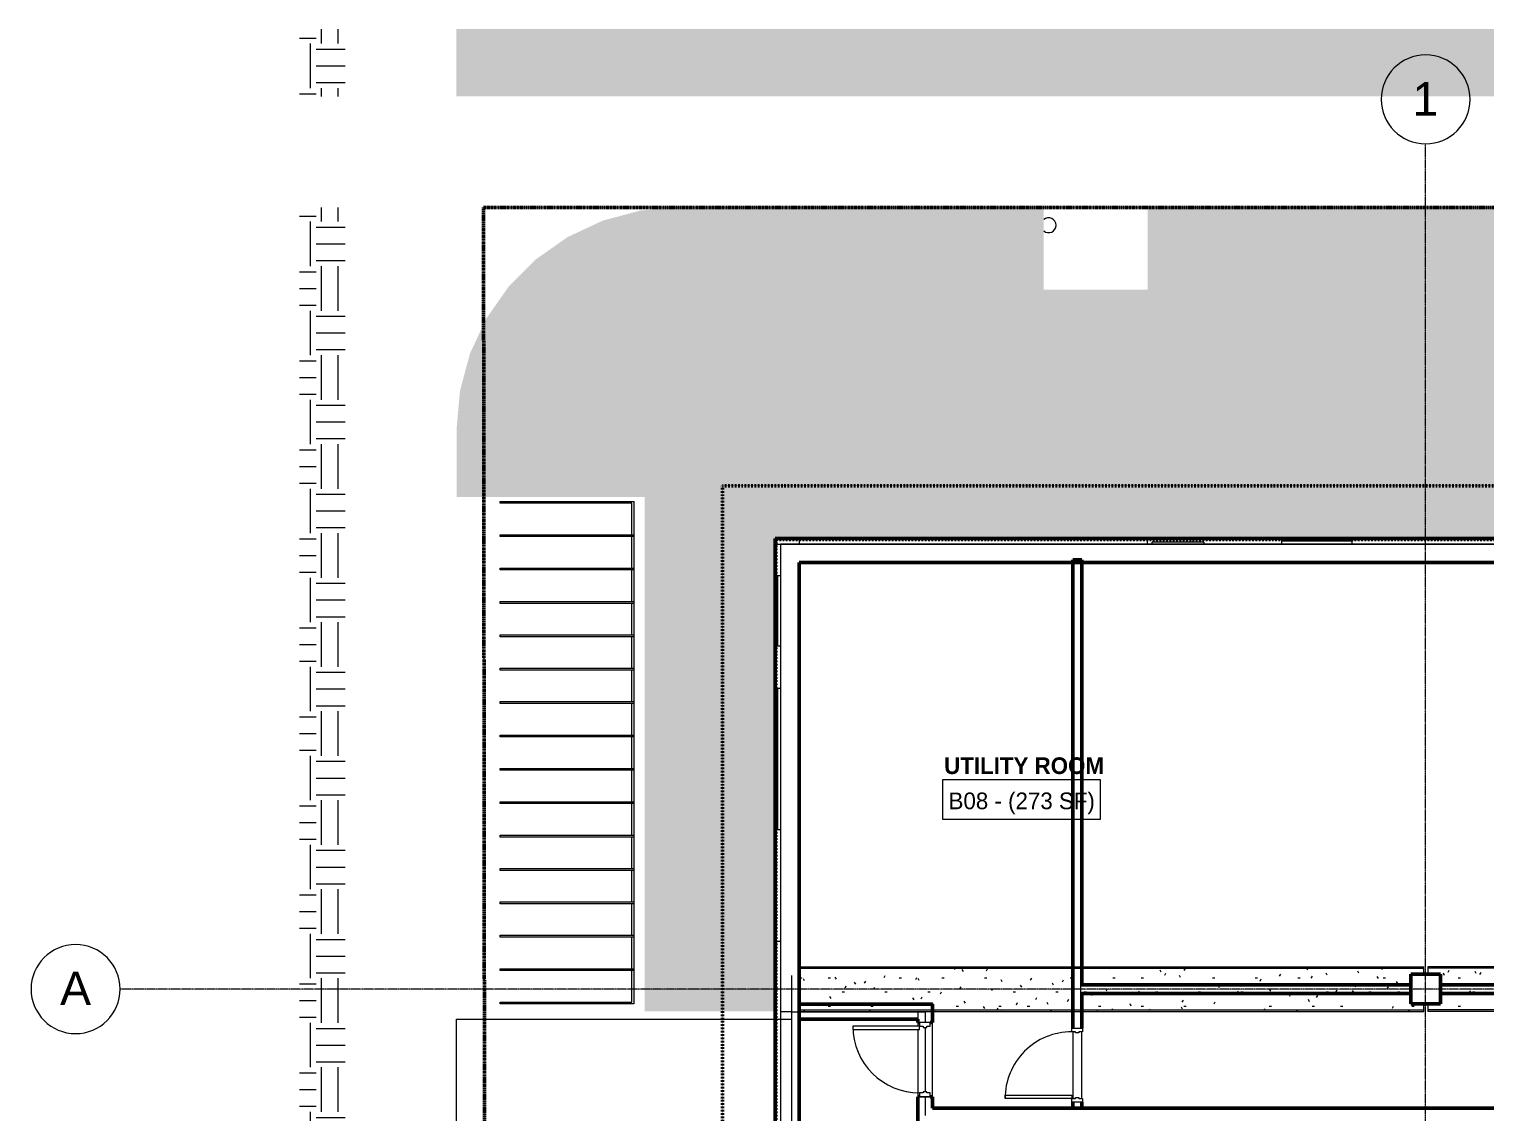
# Model space of a CAD drawing. Header units: inches. Extents: x -4235 to -464, y 9706 to 12365.
# Drawn here: x -4235 to -3449, y 11781 to 12365 of the extents above; entities that cross this region are included whole.
import ezdxf

# ---------------------------------------------------------------- set-up
doc = ezdxf.new("R2010")
doc.units = ezdxf.units.IN
doc.header["$MEASUREMENT"] = 0
for name, pattern in [('Dash 1_16_', [0.125, 0.0625, -0.0625]), ('Double Dash 3_8_', [1, 0.375, -0.125, 0.125, -0.125, 0.125, -0.125]), ('Grid Line 1_2_', [0.875, 0.5, -0.125, 0.125, -0.125])]:
    doc.linetypes.add(name, pattern=pattern)
for name, color, linetype, lineweight in [('0-1', 7, 'Continuous', 5), ('0-2', 250, 'Continuous', 50), ('0-3', 7, 'Continuous', 9), ('A-AREA-IDEN', 2, 'Continuous', 9), ('A-DOOR-1', 90, 'Continuous', 20), ('A-DOOR-2', 7, 'Continuous', 9), ('A-DOOR-FRAM-1', 90, 'Continuous', 20), ('A-FLOR-1', 254, 'Continuous', 9), ('A-FLOR-5', 192, 'Continuous', 9), ('A-GENM-1', 7, 'Continuous', 9), ('A-WALL', 113, 'Continuous', 13), ('A-WALL-1', 10, 'Continuous', 13), ('A-WALL-2', 250, 'Continuous', 50), ('A-WALL-3', 50, 'Continuous', 9), ('A-WALL-4', 254, 'Continuous', 9), ('A-WALL-5', 7, 'Continuous', 9), ('A-WALL-6', 113, 'Continuous', 9), ('C-PROP-LINE', 91, 'Double Dash 3_8_', 50), ('C-PROP-LINE-1', 91, 'Dash 1_16_', 50), ('C-TOPO-1', 9, 'Continuous', 9), ('E-LITE-EQPM', 33, 'Continuous', 9), ('I-WALL-1', 250, 'Continuous', 50), ('I-WALL-2', 7, 'Continuous', 9), ('I-WALL-3', 50, 'Continuous', 9), ('S-BEAM', 12, 'Continuous', 9), ('S-BEAM-1', 9, 'Continuous', 9), ('S-COLS', 52, 'Continuous', 9), ('S-COLS-1', 52, 'Continuous', 50), ('S-FNDN-5', 32, 'Continuous', 50), ('S-FNDN-6', 32, 'Continuous', 9), ('S-GRID-1', 1, 'Grid Line 1_2_', 9), ('S-GRID-IDEN', 1, 'Continuous', 9)]:
    doc.layers.add(name, color=color, linetype=linetype, lineweight=lineweight)
doc.styles.add('Arial', font='arial.ttf', dxfattribs={"height": 18})
doc.styles.add('Century Gothic', font='ufonts.com_century-gothic.ttf', dxfattribs={"height": 9})
doc.styles.add('Century Gothic_B', font='GOTHICB.TTF', dxfattribs={"height": 9})
pattern_1 = [(0, (0, 0), (24, 24), [24, -24]), (0, (0, 9), (24, 24), [24, -24]), (0, (0, 18), (24, 24), [24, -24]), (90, (3, 21), (-24, 24), [24, -24]), (90, (12, 21), (-24, 24), [24, -24]), (90, (21, 21), (-24, 24), [24, -24])]

# ---------------------------------------------------------------- blocks, each defined once
blk = doc.blocks.new('Parking_Stall_Multiple - BIKE PARKING-1367944-BACKGROUND - RCP - BASEMENT FLOOR')
at = {"layer": 'A-GENM-1'}
for p, q in [((0, -19), (0, 0)), ((0, 0), (72, 0)), ((72, 0), (72, -1)), ((72, -1), (1, -1)), ((1, -1), (1, -18)), ((0, -37), (0, -18)), ((0, -18), (72, -18)), ((72, -19), (0, -19)), ((1, -18), (72, -18)), ((72, -19), (1, -19)), ((1, -19), (1, -36)), ((72, -18), (72, -19)), ((72, -18), (72, -19)), ((0, -55), (0, -36)), ((0, -36), (72, -36)), ((72, -37), (0, -37)), ((1, -36), (72, -36)), ((72, -37), (1, -37)), ((1, -37), (1, -54)), ((72, -36), (72, -37)), ((72, -36), (72, -37)), ((0, -73), (0, -54)), ((0, -54), (72, -54)), ((1, -54), (72, -54)), ((72, -54), (72, -55)), ((72, -54), (72, -55)), ((72, -55), (0, -55)), ((72, -55), (1, -55)), ((1, -55), (1, -72)), ((0, -91), (0, -72)), ((0, -72), (72, -72)), ((72, -73), (0, -73)), ((1, -72), (72, -72)), ((72, -73), (1, -73)), ((1, -73), (1, -90)), ((72, -72), (72, -73)), ((72, -72), (72, -73)), ((0, -109), (0, -90)), ((0, -90), (72, -90)), ((72, -91), (0, -91)), ((1, -90), (72, -90)), ((72, -91), (1, -91)), ((1, -91), (1, -108)), ((72, -90), (72, -91)), ((72, -90), (72, -91)), ((0, -127), (0, -108)), ((0, -108), (72, -108)), ((72, -109), (0, -109)), ((1, -108), (72, -108)), ((72, -109), (1, -109)), ((1, -109), (1, -126)), ((72, -108), (72, -109)), ((72, -108), (72, -109)), ((0, -145), (0, -126)), ((0, -126), (72, -126)), ((72, -127), (0, -127)), ((1, -126), (72, -126)), ((72, -127), (1, -127)), ((1, -127), (1, -144)), ((72, -126), (72, -127)), ((72, -126), (72, -127)), ((0, -163), (0, -144)), ((0, -144), (72, -144)), ((72, -145), (0, -145)), ((1, -144), (72, -144)), ((72, -145), (1, -145)), ((1, -145), (1, -162)), ((72, -144), (72, -145)), ((72, -144), (72, -145)), ((0, -181), (0, -162)), ((0, -162), (72, -162)), ((72, -163), (0, -163)), ((1, -162), (72, -162)), ((72, -163), (1, -163)), ((1, -163), (1, -180)), ((72, -162), (72, -163)), ((72, -162), (72, -163)), ((0, -199), (0, -180)), ((0, -180), (72, -180)), ((1, -180), (72, -180)), ((72, -180), (72, -181)), ((72, -180), (72, -181)), ((72, -181), (0, -181)), ((72, -181), (1, -181)), ((1, -181), (1, -198)), ((0, -217), (0, -198)), ((0, -198), (72, -198)), ((72, -199), (0, -199)), ((1, -198), (72, -198)), ((72, -199), (1, -199)), ((1, -199), (1, -216)), ((72, -198), (72, -199)), ((72, -198), (72, -199)), ((0, -235), (0, -216)), ((0, -216), (72, -216)), ((72, -217), (0, -217)), ((1, -216), (72, -216)), ((72, -217), (1, -217)), ((1, -217), (1, -234)), ((72, -216), (72, -217)), ((72, -216), (72, -217)), ((0, -253), (0, -234)), ((0, -234), (72, -234)), ((72, -235), (0, -235)), ((1, -234), (72, -234)), ((72, -235), (1, -235)), ((1, -235), (1, -252)), ((72, -234), (72, -235)), ((72, -234), (72, -235)), ((0, -271), (0, -252)), ((0, -252), (72, -252)), ((72, -253), (0, -253)), ((1, -252), (72, -252)), ((72, -253), (1, -253)), ((1, -253), (1, -270)), ((72, -252), (72, -253)), ((72, -252), (72, -253)), ((72, -271), (0, -271)), ((1, -270), (72, -270)), ((72, -270), (72, -271))]:
    blk.add_line(p, q, dxfattribs=at)
blk = doc.blocks.new('CTR  - Topography_rvt-1-BACKGROUND - RCP - BASEMENT FLOOR')
at = {"layer": 'C-TOPO-1'}
h = blk.add_hatch(dxfattribs=at)
h.set_pattern_fill('FP_1', color=256, style=0, pattern_type=2)
h.set_pattern_definition(pattern_1)
h.paths.add_polyline_path([(-4064.23, 12328.59), (-4064.23, 12364.84), (-4088.96, 12364.84), (-4088.96, 12328.59), (-4082.35, 12328.59)], flags=0)
h = blk.add_hatch(dxfattribs=at)
h.set_pattern_fill('FP_1', color=256, style=0, pattern_type=2)
h.set_pattern_definition(pattern_1)
h.paths.add_polyline_path([(-2626.02, 12328.59), (-552.82, 12328.59), (-552.82, 12364.84), (-4004.23, 12364.84), (-4004.23, 12328.59), (-2743.48, 12328.59)], flags=0)
h = blk.add_hatch(dxfattribs=at)
h.set_pattern_fill('FP_1', color=256, style=0, pattern_type=2)
h.set_pattern_definition(pattern_1)
h.paths.add_polyline_path([(-4088.96, 11771.36), (-4064.23, 11771.36), (-4064.23, 12268.59), (-4088.96, 12268.59), (-4088.96, 11771.81)], flags=0)
h = blk.add_hatch(dxfattribs=at)
h.set_pattern_fill('FP_1', color=256, style=0, pattern_type=2)
h.set_pattern_definition(pattern_1)
h.paths.add_polyline_path([(-1126.56, 9706.2), (-501.03, 9706.2), (-501.03, 12268.83), (-1943.32, 12268.83), (-1943.32, 12141.44), (-1999.32, 12141.44), (-1999.32, 12268.83), (-2304.95, 12268.83), (-2304.95, 12224.44), (-2360.95, 12224.44), (-2360.95, 12268.83), (-2632.32, 12268.83), (-2632.32, 12224.44), (-2716.32, 12224.44), (-2716.32, 12268.83), (-3088.32, 12268.83), (-3088.32, 12224.44), (-3144.32, 12224.44), (-3144.32, 12268.83), (-3631.32, 12268.83), (-3631.32, 12224.44), (-3687.32, 12224.44), (-3687.32, 12268.83), (-3884.17, 12268.83), (-3905.01, 12267.01), (-3925.21, 12261.6), (-3944.17, 12252.76), (-3961.3, 12240.76), (-3976.09, 12225.97), (-3988.09, 12208.83), (-3996.93, 12189.88), (-4002.34, 12169.67), (-4004.17, 12148.83), (-4004.17, 12112.59), (-3902.72, 12112.59), (-3902.72, 11835.24), (-3832.32, 11835.24), (-3832.32, 12090.19), (-3144.32, 12090.19), (-3144.32, 12159.19), (-3088.32, 12159.19), (-3088.32, 12219.19), (-2716.32, 12219.19), (-2716.32, 12159.19), (-2632.32, 12159.19), (-2632.32, 12090.19), (-1940.32, 12090.19), (-1940.32, 12087.19), (-626.72, 12087.19), (-626.72, 9891.19), (-1055.4, 9891.19), (-1055.67, 9890.92), (-1109.44, 9835.81), (-1136.83, 9817.85), (-1154.94, 9809.4), (-1246.44, 9776.62), (-1265.55, 9776.62), (-1324.87, 9744.17), (-1349.58, 9737.55), (-1404.58, 9715.77), (-1455.99, 9712.98), (-1466.92, 9706.2), (-1144.14, 9706.2)], flags=0)
at = {"layer": '0-2', "rotation": 180}
blk.add_blockref('Parking_Stall_Multiple - BIKE PARKING-1367944-BACKGROUND - RCP - BASEMENT FLOOR', (-3908.56, 11839.19), dxfattribs=at)
blk = doc.blocks.new('HOLLOW METAL - COMMON_3-0 x 7-0 - HM DOOR-2191987-BACKGROUND - RCP - BASEMENT FLOOR')
at = {"layer": 'A-DOOR-1'}
for p, q in [((16.25, -3.1875), (18, -3.1875)), ((16.25, -39.1875), (16.25, -3.1875)), ((18, -3.1875), (18, -39.1875)), ((18, -39.1875), (16.25, -39.1875))]:
    blk.add_line(p, q, dxfattribs=at)
at = {"layer": 'A-DOOR-2'}
blk.add_arc((18, -3.1875), 36, 180, 270, dxfattribs=at)
at = {"layer": 'A-DOOR-FRAM-1'}
for p, q in [((-20, 2.5625), (-18, 2.5625)), ((-20, -3.1875), (-20, 2.5625)), ((-18, 2.5625), (-18, 0.625)), ((-18, 0.625), (-17.375, 0.625)), ((-17.375, 0.625), (-17.375, -1.25)), ((17.375, 0.625), (18, 0.625)), ((17.375, -1.25), (17.375, 0.625)), ((18, 2.5625), (20, 2.5625)), ((18, 0.625), (18, 2.5625)), ((20, 2.5625), (20, -3.1875)), ((-18, -3.1875), (-20, -3.1875)), ((-18, -1.25), (-18, -3.1875)), ((-17.375, -1.25), (-18, -1.25)), ((18, -1.25), (17.375, -1.25)), ((18, -3.1875), (18, -1.25)), ((20, -3.1875), (18, -3.1875))]:
    blk.add_line(p, q, dxfattribs=at)
blk = doc.blocks.new('CTR - 1st Phase - Common Walls_rvt-1-BACKGROUND - RCP - BASEMENT FLOOR')
at = {"layer": 'A-WALL-1'}
for p, q in [((-3671.14, 12078.59), (-3671.14, 11826.18)), ((-3667.51, 12078.59), (-3667.51, 11848.94)), ((-3667.51, 11848.94), (-3667.51, 11845.44)), ((-3667.51, 11848.94), (-3666.89, 11848.94)), ((-3667.51, 11848.94), (-3667.51, 11845.44)), ((-3667.51, 11845.44), (-3666.89, 11845.44)), ((-3667.51, 11845.44), (-3667.51, 11826.18)), ((-3666.89, 11848.94), (-3666.89, 11849.56)), ((-3666.89, 11848.94), (-3489.32, 11848.94)), ((-3666.89, 11844.81), (-3666.89, 11845.44)), ((-3666.89, 11845.44), (-3489.32, 11845.44)), ((-3473.32, 11848.94), (-3205.89, 11848.94)), ((-3473.32, 11845.44), (-3205.89, 11845.44)), ((-3671.14, 11786.18), (-3671.14, 11782.99)), ((-3667.51, 11786.18), (-3667.51, 11782.99))]:
    blk.add_line(p, q, dxfattribs=at)
at = {"layer": 'I-WALL-1'}
for p, q in [((-3671.76, 11826.18), (-3671.76, 12078.59)), ((-3671.76, 12078.59), (-3666.89, 12078.59)), ((-3666.89, 12078.59), (-3666.89, 11849.56)), ((-3666.89, 11849.56), (-3489.32, 11849.56)), ((-3489.32, 11844.81), (-3666.89, 11844.81)), ((-3666.89, 11844.81), (-3666.89, 11826.18)), ((-3473.32, 11849.56), (-3205.89, 11849.56)), ((-3205.89, 11844.81), (-3473.32, 11844.81)), ((-3671.76, 11782.99), (-3671.76, 11786.18)), ((-3666.89, 11782.99), (-3671.76, 11782.99)), ((-3666.89, 11786.18), (-3666.89, 11782.99))]:
    blk.add_line(p, q, dxfattribs=at)
at = {"layer": 'I-WALL-2'}
for p, q in [((-3671.76, 11824.18), (-3671.76, 11788.18)), ((-3666.89, 11788.18), (-3666.89, 11824.18))]:
    blk.add_line(p, q, dxfattribs=at)
at = {"layer": 'I-WALL-3'}
blk.add_line((-3671.76, 11826.18), (-3666.89, 11826.18), dxfattribs=at)
at = {"layer": '0-3', "rotation": 270}
blk.add_blockref('HOLLOW METAL - COMMON_3-0 x 7-0 - HM DOOR-2191987-BACKGROUND - RCP - BASEMENT FLOOR', (-3669.07, 11806.18), dxfattribs=at)
blk = doc.blocks.new('HOLLOW METAL - COMMON_3-0 x 7-0 - HM DOOR-2453422-BACKGROUND - RCP - BASEMENT FLOOR')
at = {"layer": 'A-DOOR-1'}
for p, q in [((18, 39.25), (16.25, 39.25)), ((16.25, 39.25), (16.25, 3.25)), ((18, 3.25), (18, 39.25)), ((16.25, 3.25), (18, 3.25))]:
    blk.add_line(p, q, dxfattribs=at)
at = {"layer": 'A-DOOR-2'}
blk.add_arc((18, 3.25), 36, 90, 180, dxfattribs=at)
at = {"layer": 'A-DOOR-FRAM-1'}
for p, q in [((-18, 3.25), (-20, 3.25)), ((-20, 3.25), (-20, -2.5)), ((-18, 1.3125), (-18, 3.25)), ((-17.375, 1.3125), (-18, 1.3125)), ((-17.375, -0.5625), (-17.375, 1.3125)), ((18, 1.3125), (17.375, 1.3125)), ((17.375, 1.3125), (17.375, -0.5625)), ((18, 3.25), (18, 1.3125)), ((20, 3.25), (18, 3.25)), ((20, -2.5), (20, 3.25)), ((-20, -2.5), (-18, -2.5)), ((-18, -2.5), (-18, -0.5625)), ((-18, -0.5625), (-17.375, -0.5625)), ((17.375, -0.5625), (18, -0.5625)), ((18, -0.5625), (18, -2.5)), ((18, -2.5), (20, -2.5))]:
    blk.add_line(p, q, dxfattribs=at)
blk = doc.blocks.new('CTR - 1st Phase -Stairs _ Elevators_rvt-1-BACKGROUND - RCP - BASEMENT FLOOR')
at = {"layer": 'A-FLOR-1'}
for p, q in [((-3823.32, 11546.99), (-3823.32, 11834.99)), ((-3823.32, 11834.99), (-3819.32, 11834.99)), ((-3819.32, 11834.99), (-3755.32, 11834.99)), ((-3755.32, 11834.99), (-3751.32, 11834.99)), ((-3751.32, 11834.99), (-3751.32, 11829.18)), ((-3751.32, 11826.55), (-3751.32, 11791.8)), ((-3751.32, 11789.18), (-3751.32, 11778.99))]:
    blk.add_line(p, q, dxfattribs=at)
at = {"layer": 'A-WALL-2'}
for p, q in [((-3819.32, 11830.99), (-3819.32, 11838.99)), ((-3819.32, 11838.99), (-3755.32, 11838.99)), ((-3755.32, 11838.99), (-3747.32, 11838.99)), ((-3747.32, 11838.99), (-3747.32, 11829.18)), ((-3755.32, 11830.99), (-3819.32, 11830.99)), ((-3755.32, 11829.18), (-3755.32, 11830.99)), ((-3754.32, 11829.18), (-3755.32, 11829.18)), ((-3747.32, 11829.18), (-3748.57, 11829.18)), ((-3755.32, 11774.99), (-3755.32, 11789.18)), ((-3755.32, 11789.18), (-3754.32, 11789.18)), ((-3748.57, 11789.18), (-3747.32, 11789.18)), ((-3747.32, 11789.18), (-3747.32, 11782.99)), ((-3747.32, 11782.99), (-3203.32, 11782.99))]:
    blk.add_line(p, q, dxfattribs=at)
at = {"layer": 'A-WALL-3'}
for p, q in [((-3819.32, 11830.99), (-3819.32, 11834.99)), ((-3755.32, 11834.99), (-3755.32, 11830.99)), ((-3748.57, 11829.18), (-3754.32, 11829.18)), ((-3748.57, 11789.18), (-3754.32, 11789.18))]:
    blk.add_line(p, q, dxfattribs=at)
at = {"layer": 'A-WALL-4'}
for p, q in [((-3755.32, 11834.99), (-3819.32, 11834.99)), ((-3755.32, 11830.99), (-3819.32, 11830.99)), ((-3754.32, 11829.18), (-3755.32, 11829.18)), ((-3747.32, 11829.18), (-3748.57, 11829.18)), ((-3754.32, 11789.18), (-3755.32, 11789.18)), ((-3747.32, 11789.18), (-3748.57, 11789.18))]:
    blk.add_line(p, q, dxfattribs=at)
at = {"layer": 'A-WALL-5'}
for p, q in [((-3755.32, 11829.18), (-3755.32, 11827.18)), ((-3747.32, 11789.18), (-3747.32, 11829.18)), ((-3755.32, 11825.43), (-3755.32, 11789.18))]:
    blk.add_line(p, q, dxfattribs=at)
at = {"layer": '0-3', "rotation": 89.99999999999085}
blk.add_blockref('HOLLOW METAL - COMMON_3-0 x 7-0 - HM DOOR-2453422-BACKGROUND - RCP - BASEMENT FLOOR', (-3751.07, 11809.18), dxfattribs=at)
blk = doc.blocks.new('Concrete-Rectangular-Column - ONE-1856735-BACKGROUND - RCP - BASEMENT FLOOR')
at = {"layer": 'S-COLS-1'}
for p, q in [((-8, 8), (8, 8)), ((-8, -8), (-8, 8)), ((8, 8), (8, -8)), ((8, -8), (-8, -8))]:
    blk.add_line(p, q, dxfattribs=at)
blk = doc.blocks.new('Pathway_Cooper_McGraw-Edison _BSC-BRC_Round - Pathway_Cooper_McGraw-Edison _BSC-BRC_Round-V7-BACKGROUND - RCP - BASEMENT FLOOR')
at = {"layer": 'E-LITE-EQPM'}
for start, end in [(0, 130.91542), (229.08458, 360)]:
    blk.add_arc((0, 0), 4, start, end, dxfattribs=at)
blk = doc.blocks.new('Inverted Tee Beam - 24IT32-2914350-BACKGROUND - RCP - BASEMENT FLOOR')
at = {"layer": 'S-BEAM-1'}
h = blk.add_hatch(dxfattribs=at)
h.set_pattern_fill('FP_17', color=256, style=0, pattern_type=2)
h.set_pattern_definition([(180, (-3653.512, 5899.201), (-30.72, -5.431), [1.267, -21.773, 1.267, -21.773, -122.88]), (180, (-3653.512, 5899.201), (-30.72, -5.431), [-46.08, 1.267, -44.813, 1.267, -21.773, -53.76]), (180, (-3653.512, 5899.201), (-30.72, -5.431), [-115.2, 1.267, -14.093, 1.267, -37.133]), (309.232, (-3665.032, 5896.486), (19.350573, -12.838379), [1.002, -17.213, 1.002, -114.358]), (309.232, (-3665.032, 5896.486), (19.350573, -12.838379), [-19.217, -17.213, 1.002, -35.428, -60.716]), (309.232, (-3665.032, 5896.486), (19.350573, -12.838379), [-72.859, 1.002, -17.213, 1.002, -41.499]), (309.232, (-3665.032, 5896.486), (19.350573, -12.838379), [-92.075, -11.141, 1.002, -29.356]), (50.768, (-3668.872, 5885.625), (11.3700044, 24.785848), [1.002, -17.213, 1.002, -114.358]), (50.768, (-3668.872, 5885.625), (11.3700044, 24.785848), [-19.217, -17.213, 1.002, -35.428, -60.716]), (50.768, (-3668.872, 5885.625), (11.3700044, 24.785848), [-72.859, 1.002, -17.213, 1.002, -41.499]), (50.768, (-3668.872, 5885.625), (11.3700044, 24.785848), [-92.075, -11.141, 1.002, -29.356])])
h.paths.add_polyline_path([(18.23, 12), (-171.28, 12), (-171.28, 11.21), (165.81, 11.21), (165.81, 12), (18.25, 12)], flags=0)
h = blk.add_hatch(dxfattribs=at)
h.set_pattern_fill('FP_18', color=256, style=0, pattern_type=2)
h.set_pattern_definition([(180, (-3653.512, 11847.189), (-30.72, -7.68), [1.267, -21.773, 1.267, -21.773, -122.88]), (180, (-3653.512, 11847.189), (-30.72, -7.68), [-46.08, 1.267, -44.813, 1.267, -21.773, -53.76]), (180, (-3653.512, 11847.189), (-30.72, -7.68), [-115.2, 1.267, -14.093, 1.267, -37.133]), (300, (-3665.032, 11843.349), (22.011075, -22.7643004), [1.267, -21.773, 1.267, -21.773, -122.88]), (300, (-3665.032, 11843.349), (22.011075, -22.7643004), [-46.08, 1.267, -44.813, 1.267, -21.773, -53.76]), (300, (-3665.032, 11843.349), (22.011075, -22.7643004), [-115.2, 1.267, -14.093, 1.267, -37.133]), (60, (-3668.872, 11827.989), (8.708925, 30.4443004), [1.267, -21.773, 1.267, -21.773, -122.88]), (60, (-3668.872, 11827.989), (8.708925, 30.4443004), [-46.08, 1.267, -44.813, 1.267, -21.773, -53.76]), (60, (-3668.872, 11827.989), (8.708925, 30.4443004), [-115.2, 1.267, -14.093, 1.267, -37.133])])
h.paths.add_polyline_path([(101.81, 11.21), (-171.28, 11.21), (-171.28, 8), (-164.19, 8), (-164.19, -8), (-171.28, -8), (-171.28, -11.21), (165.81, -11.21), (165.81, 11.21)], flags=0)
h = blk.add_hatch(dxfattribs=at)
h.set_pattern_fill('FP_19', color=256, style=0, pattern_type=2)
h.set_pattern_definition([(180, (-3653.512, 5947.988), (-30.72, -5.431), [1.267, -21.773, 1.267, -21.773, -122.88]), (180, (-3653.512, 5947.988), (-30.72, -5.431), [-46.08, 1.267, -44.813, 1.267, -21.773, -53.76]), (180, (-3653.512, 5947.988), (-30.72, -5.431), [-115.2, 1.267, -14.093, 1.267, -37.133]), (309.232, (-3665.032, 5945.273), (19.350573, -12.838379), [1.002, -17.213, 1.002, -114.358]), (309.232, (-3665.032, 5945.273), (19.350573, -12.838379), [-19.217, -17.213, 1.002, -35.428, -60.716]), (309.232, (-3665.032, 5945.273), (19.350573, -12.838379), [-72.859, 1.002, -17.213, 1.002, -41.499]), (309.232, (-3665.032, 5945.273), (19.350573, -12.838379), [-92.075, -11.141, 1.002, -29.356]), (50.768, (-3668.872, 5934.412), (11.3700044, 24.785848), [1.002, -17.213, 1.002, -114.358]), (50.768, (-3668.872, 5934.412), (11.3700044, 24.785848), [-19.217, -17.213, 1.002, -35.428, -60.716]), (50.768, (-3668.872, 5934.412), (11.3700044, 24.785848), [-72.859, 1.002, -17.213, 1.002, -41.499]), (50.768, (-3668.872, 5934.412), (11.3700044, 24.785848), [-92.075, -11.141, 1.002, -29.356])])
h.paths.add_polyline_path([(13.4, -11.21), (-171.28, -11.21), (-171.28, -12), (165.81, -12), (165.81, -11.21), (14, -11.21)], flags=0)
at = {"layer": 'S-BEAM'}
for p, q in [((-171.28, 12), (-171.28, 11.21)), ((13.37, 12), (-171.28, 12)), ((-171.28, 11.21), (-171.28, 8)), ((13.37, 11.21), (-171.28, 11.21)), ((18.23, 12), (13.37, 12)), ((18.23, 11.21), (13.37, 11.21)), ((93.81, 12), (18.25, 12)), ((93.81, 11.21), (18.25, 11.21)), ((165.81, 12), (93.81, 12)), ((165.81, 11.21), (93.81, 11.21)), ((165.81, 11.21), (165.81, 12)), ((165.81, 8.2), (165.81, 11.21)), ((165.81, -11.21), (165.81, 8.2)), ((-171.28, -8), (-171.28, -11.21)), ((-171.28, -11.21), (-171.28, -12)), ((13.37, -11.21), (-171.28, -11.21)), ((13.37, -12), (-171.28, -12)), ((18.25, -11.21), (13.4, -11.21)), ((18.25, -12), (13.4, -12)), ((165.81, -11.21), (18.25, -11.21)), ((165.81, -12), (18.25, -12)), ((165.81, -12), (165.81, -11.21))]:
    blk.add_line(p, q, dxfattribs=at)
blk = doc.blocks.new('Inverted Tee Beam - 24IT32-2543521-BACKGROUND - RCP - BASEMENT FLOOR')
at = {"layer": 'S-BEAM-1'}
h = blk.add_hatch(dxfattribs=at)
h.set_pattern_fill('FP_20', color=256, style=0, pattern_type=2)
h.set_pattern_definition([(0, (3317.699, -5947.988), (30.72, 5.431), [1.267, -21.773, 1.267, -21.773, -122.88]), (0, (3317.699, -5947.988), (30.72, 5.431), [-46.08, 1.267, -44.813, 1.267, -21.773, -53.76]), (0, (3317.699, -5947.988), (30.72, 5.431), [-115.2, 1.267, -14.093, 1.267, -37.133]), (129.232, (3329.219, -5945.273), (-19.350573, 12.838379), [1.002, -17.213, 1.002, -114.358]), (129.232, (3329.219, -5945.273), (-19.350573, 12.838379), [-19.217, -17.213, 1.002, -35.428, -60.716]), (129.232, (3329.219, -5945.273), (-19.350573, 12.838379), [-72.859, 1.002, -17.213, 1.002, -41.499]), (129.232, (3329.219, -5945.273), (-19.350573, 12.838379), [-92.075, -11.141, 1.002, -29.356]), (230.768, (3333.059, -5934.412), (-11.3700044, -24.785848), [1.002, -17.213, 1.002, -114.358]), (230.768, (3333.059, -5934.412), (-11.3700044, -24.785848), [-19.217, -17.213, 1.002, -35.428, -60.716]), (230.768, (3333.059, -5934.412), (-11.3700044, -24.785848), [-72.859, 1.002, -17.213, 1.002, -41.499]), (230.768, (3333.059, -5934.412), (-11.3700044, -24.785848), [-92.075, -11.141, 1.002, -29.356])])
h.paths.add_polyline_path([(162.46, 11.21), (162.46, 12), (149.81, 12), (149.81, 11.21)], flags=0)
h.paths.add_polyline_path([(148.06, 11.21), (148.06, 12), (-162.48, 12), (-162.48, 11.21), (125.72, 11.21)], flags=0)
h = blk.add_hatch(dxfattribs=at)
h.set_pattern_fill('FP_21', color=256, style=0, pattern_type=2)
h.set_pattern_definition([(0, (3317.699, -11847.189), (30.72, 7.68), [1.267, -21.773, 1.267, -21.773, -122.88]), (0, (3317.699, -11847.189), (30.72, 7.68), [-46.08, 1.267, -44.813, 1.267, -21.773, -53.76]), (0, (3317.699, -11847.189), (30.72, 7.68), [-115.2, 1.267, -14.093, 1.267, -37.133]), (120, (3329.219, -11843.349), (-22.011075, 22.7643004), [1.267, -21.773, 1.267, -21.773, -122.88]), (120, (3329.219, -11843.349), (-22.011075, 22.7643004), [-46.08, 1.267, -44.813, 1.267, -21.773, -53.76]), (120, (3329.219, -11843.349), (-22.011075, 22.7643004), [-115.2, 1.267, -14.093, 1.267, -37.133]), (240, (3333.059, -11827.989), (-8.708925, -30.4443004), [1.267, -21.773, 1.267, -21.773, -122.88]), (240, (3333.059, -11827.989), (-8.708925, -30.4443004), [-46.08, 1.267, -44.813, 1.267, -21.773, -53.76]), (240, (3333.059, -11827.989), (-8.708925, -30.4443004), [-115.2, 1.267, -14.093, 1.267, -37.133])])
h.paths.add_polyline_path([(162.46, -11.21), (162.46, -8), (155.38, -8), (155.38, 8), (162.46, 8), (162.46, 11.21), (149.81, 11.21), (149.81, 2.88), (148.06, 2.88), (148.06, 11.21), (-162.48, 11.21), (-162.48, 8), (-155.62, 8), (-155.62, -8), (-162.48, -8), (-162.48, -11.21), (155.38, -11.21)], flags=0)
h.paths.add_polyline_path([(151.81, -2.87), (149.81, -2.87), (149.81, -0.94), (149.19, -0.94), (149.19, 0.94), (149.81, 0.94), (149.81, 2.88), (151.81, 2.88), (151.81, -2.37)], flags=0)
h.paths.add_polyline_path([(111.81, -2.87), (111.81, 2.88), (113.81, 2.88), (113.81, 0.94), (114.44, 0.94), (114.44, -0.94), (113.81, -0.94), (113.81, -2.87)], flags=0)
h = blk.add_hatch(dxfattribs=at)
h.set_pattern_fill('FP_22', color=256, style=0, pattern_type=2)
h.set_pattern_definition([(0, (3317.699, -5899.201), (30.72, 5.431), [1.267, -21.773, 1.267, -21.773, -122.88]), (0, (3317.699, -5899.201), (30.72, 5.431), [-46.08, 1.267, -44.813, 1.267, -21.773, -53.76]), (0, (3317.699, -5899.201), (30.72, 5.431), [-115.2, 1.267, -14.093, 1.267, -37.133]), (129.232, (3329.219, -5896.486), (-19.350573, 12.838379), [1.002, -17.213, 1.002, -114.358]), (129.232, (3329.219, -5896.486), (-19.350573, 12.838379), [-19.217, -17.213, 1.002, -35.428, -60.716]), (129.232, (3329.219, -5896.486), (-19.350573, 12.838379), [-72.859, 1.002, -17.213, 1.002, -41.499]), (129.232, (3329.219, -5896.486), (-19.350573, 12.838379), [-92.075, -11.141, 1.002, -29.356]), (230.768, (3333.059, -5885.625), (-11.3700044, -24.785848), [1.002, -17.213, 1.002, -114.358]), (230.768, (3333.059, -5885.625), (-11.3700044, -24.785848), [-19.217, -17.213, 1.002, -35.428, -60.716]), (230.768, (3333.059, -5885.625), (-11.3700044, -24.785848), [-72.859, 1.002, -17.213, 1.002, -41.499]), (230.768, (3333.059, -5885.625), (-11.3700044, -24.785848), [-92.075, -11.141, 1.002, -29.356])])
h.paths.add_polyline_path([(162.46, -12), (162.46, -11.21), (-162.48, -11.21), (-162.48, -12), (125.72, -12)], flags=0)
at = {"layer": 'S-BEAM'}
for p, q in [((-162.48, 12), (-162.48, 11.21)), ((148.06, 12), (-162.48, 12)), ((-162.48, 11.21), (-162.48, 8)), ((148.06, 11.21), (-162.48, 11.21)), ((162.46, 12), (149.81, 12)), ((162.46, 11.21), (149.81, 11.21)), ((162.46, 11.21), (162.46, 12)), ((162.46, 8), (162.46, 11.21)), ((-162.48, -8), (-162.48, -11.21)), ((-162.48, -11.21), (-162.48, -12)), ((162.46, -11.21), (-162.48, -11.21)), ((162.46, -12), (-162.48, -12)), ((162.46, -11.21), (162.46, -8)), ((162.46, -12), (162.46, -11.21))]:
    blk.add_line(p, q, dxfattribs=at)
blk = doc.blocks.new('Family - ___-1878357-BACKGROUND - RCP - BASEMENT FLOOR')
at = {"layer": 'C-PROP-LINE'}
for p, q in [((-3989.61, 12268.69), (-629.56, 12268.69)), ((-3989.61, 12268.69), (-3989.45, 12118.59)), ((-3989.45, 12118.59), (-3989.42, 12089.69)), ((-3989.42, 12089.69), (-3987.26, 10009.09))]:
    blk.add_line(p, q, dxfattribs=at)
blk = doc.blocks.new('Family - ___-2835860-BACKGROUND - RCP - BASEMENT FLOOR')
at = {"layer": 'C-PROP-LINE-1'}
for p in [(-2636.92, 12118.59), (-3860.72, 11547.59)]:
    blk.add_line(p, (-3860.72, 12118.59), dxfattribs=at)
blk = doc.blocks.new('Family - ___-2835903-BACKGROUND - RCP - BASEMENT FLOOR')
at = {"layer": 'C-PROP-LINE-1'}
for p in [(-2096.82, 12089.69), (-3831.82, 10009.09)]:
    blk.add_line(p, (-3831.82, 12089.69), dxfattribs=at)
blk = doc.blocks.new('Family - ___-2835932-BACKGROUND - RCP - BASEMENT FLOOR')
at = {"layer": 'C-PROP-LINE-1'}
for p in [(-2067.92, 12118.59), (-3860.72, 9980.19)]:
    blk.add_line(p, (-3860.72, 12118.59), dxfattribs=at)
blk = doc.blocks.new('Grid - Grid Head - Circle-50561-BACKGROUND - RCP - BASEMENT FLOOR')
at = {"layer": 'S-GRID-IDEN'}
for start, end in [(360, 180), (180, 360)]:
    blk.add_arc((0, 0), 0.25, start, end, dxfattribs=at)

msp = doc.modelspace()

# ---------------------------------------------------------------- linework, layer by layer
at = {"layer": 'A-AREA-IDEN', "flags": 128}
msp.add_lwpolyline([(-3741.72, 11960.2), (-3656.95, 11960.2), (-3656.95, 11938.7), (-3741.72, 11938.7)], close=True, dxfattribs=at)
at = {"layer": 'A-FLOR-5'}
for p, q in [((-3832.32, 12087.19), (-2694.32, 12087.19)), ((-4004.25, 11552.9), (-4004.25, 11830.99)), ((-4004.25, 11830.99), (-3823.32, 11830.99)), ((-3823.32, 11834.99), (-3829.32, 11834.99))]:
    msp.add_line(p, q, dxfattribs=at)
at = {"layer": 'A-WALL'}
for p, q in [((-3829.32, 12087.19), (-3829.32, 11434.99)), ((-3144.32, 12087.19), (-3829.32, 12087.19))]:
    msp.add_line(p, q, dxfattribs=at)
at = {"layer": 'A-WALL-6'}
for p, q in [((-3144.32, 12089.69), (-3631.32, 12089.69)), ((-3600.92, 12088.19), (-3628.8, 12088.19)), ((-3628.8, 12087.19), (-3628.8, 12088.19)), ((-3600.92, 12088.16), (-3600.92, 12087.19)), ((-3559.15, 12089.69), (-3559.15, 12087.19)), ((-3559.15, 12088.94), (-3521.12, 12088.94)), ((-3521.12, 12089.69), (-3521.12, 12087.19)), ((-3831.82, 12087.19), (-3831.82, 11830.99)), ((-3831.82, 12070.27), (-3829.32, 12070.27)), ((-3831.07, 12070.27), (-3831.07, 12032.24)), ((-3831.82, 12032.24), (-3829.32, 12032.24)), ((-3831.82, 12009.39), (-3829.32, 12009.39)), ((-3831.07, 12009.39), (-3831.07, 11933.34)), ((-3831.82, 11933.34), (-3829.32, 11933.34)), ((-3829.32, 11872.85), (-3831.82, 11872.85)), ((-3823.2, 11834.99), (-3823.2, 11854.55))]:
    msp.add_line(p, q, dxfattribs=at)
at = {"layer": 'S-FNDN-5'}
for p, q in [((-3832.32, 11434.99), (-3832.32, 12090.19)), ((-3832.32, 12090.19), (-3144.32, 12090.19)), ((-3819.32, 12077.19), (-3819.32, 9914.6)), ((-2838.32, 12077.19), (-3819.32, 12077.19))]:
    msp.add_line(p, q, dxfattribs=at)
at = {"layer": 'S-FNDN-6'}
for p, q in [((-3819.32, 12090.19), (-3819.32, 12087.19)), ((-3631.32, 12087.19), (-3631.32, 12090.19))]:
    msp.add_line(p, q, dxfattribs=at)
at = {"layer": 'S-GRID-1'}
for p, q in [((-3481.32, 9836.18), (-3481.32, 12302.98)), ((-464.45, 11847.19), (-4185.7, 11847.19))]:
    msp.add_line(p, q, dxfattribs=at)

# ---------------------------------------------------------------- block references
at = {"layer": '0-1'}
for name in ['CTR  - Topography_rvt-1-BACKGROUND - RCP - BASEMENT FLOOR', 'CTR - 1st Phase - Common Walls_rvt-1-BACKGROUND - RCP - BASEMENT FLOOR', 'CTR - 1st Phase -Stairs _ Elevators_rvt-1-BACKGROUND - RCP - BASEMENT FLOOR']:
    msp.add_blockref(name, (0, 0), dxfattribs=at)
at = {"layer": 'C-PROP-LINE'}
msp.add_blockref('Family - ___-1878357-BACKGROUND - RCP - BASEMENT FLOOR', (0, 0), dxfattribs=at)
at = {"layer": 'C-PROP-LINE-1'}
for name in ['Family - ___-2835860-BACKGROUND - RCP - BASEMENT FLOOR', 'Family - ___-2835932-BACKGROUND - RCP - BASEMENT FLOOR', 'Family - ___-2835903-BACKGROUND - RCP - BASEMENT FLOOR']:
    msp.add_blockref(name, (0, 0), dxfattribs=at)
at = {"layer": 'E-LITE-EQPM'}
msp.add_blockref('Pathway_Cooper_McGraw-Edison _BSC-BRC_Round - Pathway_Cooper_McGraw-Edison _BSC-BRC_Round-V7-BACKGROUND - RCP - BASEMENT FLOOR', (-3684.72, 12259.08), dxfattribs=at)
at = {"layer": 'S-BEAM', "rotation": 180}
msp.add_blockref('Inverted Tee Beam - 24IT32-2914350-BACKGROUND - RCP - BASEMENT FLOOR', (-3653.51, 11847.19), dxfattribs=at)
at = {"layer": 'S-BEAM'}
msp.add_blockref('Inverted Tee Beam - 24IT32-2543521-BACKGROUND - RCP - BASEMENT FLOOR', (-3317.7, 11847.19), dxfattribs=at)
at = {"layer": 'S-COLS'}
msp.add_blockref('Concrete-Rectangular-Column - ONE-1856735-BACKGROUND - RCP - BASEMENT FLOOR', (-3481.32, 11847.19), dxfattribs=at)
at = {"layer": 'S-GRID-IDEN', "xscale": 95.99999999999994, "yscale": 95.99999999999994, "zscale": 95.99999999999994}
msp.add_blockref('Grid - Grid Head - Circle-50561-BACKGROUND - RCP - BASEMENT FLOOR', (-3481.32, 12326.98), dxfattribs=at)
at = {"layer": 'S-GRID-IDEN', "xscale": 95.99999999999994, "yscale": 95.99999999999994, "zscale": 95.99999999999994, "rotation": 89.99999999999987}
msp.add_blockref('Grid - Grid Head - Circle-50561-BACKGROUND - RCP - BASEMENT FLOOR', (-4209.7, 11847.19), dxfattribs=at)

# ---------------------------------------------------------------- texts
at = {"layer": 'A-AREA-IDEN', "char_height": 9, "attachment_point": 1}
for s, insert, width, style in [('UTILITY ROOM', (-3741.1, 11972.17), 100.899, 'Century Gothic_B'), ('B08 - (273 SF)', (-3738.72, 11953.2), 95.142, 'Century Gothic')]:
    msp.add_mtext(s, dxfattribs=dict(at, insert=insert, width=width, style=style))
at = {"layer": 'S-GRID-IDEN', "char_height": 18, "attachment_point": 1, "style": 'Arial'}
for s, insert, width in [('1', (-3488.45, 12336.27), 16.968), ('A', (-4218.1, 11856.57), 20.301)]:
    msp.add_mtext(s, dxfattribs=dict(at, insert=insert, width=width))

doc.saveas('drawing.dxf')
